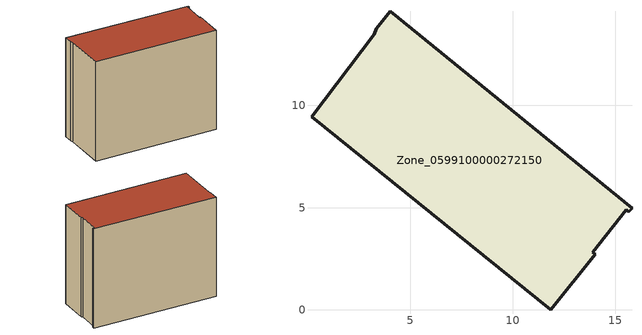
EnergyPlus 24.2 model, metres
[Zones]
Zone_0599100000272150
 floor ground (C_G): 14.03,2.72 11.86,0 0.17,9.43 3.22,13.46 3.32,13.73 4.02,14.6 15.82,4.98 15.67,4.79 15.55,4.89 13.9,2.82 z0
 wall outside (C_F): 4.02,14.6 3.32,13.73 3.22,13.46 0.17,9.43 11.86,0 14.03,2.72 13.9,2.82 15.55,4.89 15.67,4.79 15.82,4.98 4.02,14.6 z0:12.42
 roof outside (C_R): 15.82,4.98 4.02,14.6 3.32,13.73 3.22,13.46 0.17,9.43 11.86,0 14.03,2.72 13.9,2.82 15.55,4.89 15.67,4.79 z12.42
[BUILDING]
Pand.0599100000272150: North Axis=0; Terrain=City; Loads Convergence Tolerance Value=0.04; Temperature Convergence Tolerance Value=0.4; Solar Distribution=FullExterior; Maximum Number of Warmup Days=25; Minimum Number of Warmup Days=1
[Site:Location]
Rotterdam.The.Hague.AP_ZH_NLD Design_Conditions: Latitude=51.96; Longitude=4.45; Time Zone=1; Elevation=-4.5
[SITE:GROUNDTEMPERATURE:BUILDINGSURFACE]
18, 18, 18, 18, 18, 18, 18, 18, 18, 18, 18, 18
[MATERIAL] Thermal Absorptance=0.9; Solar Absorptance=0.7; Visible Absorptance=0.7
Name | Roughness | Thickness | Conductivity | Density | Specific Heat
G.TI.1946 | MediumSmooth | 0.15 | 1 | 540 | 1210
F.TI.1946 | Rough | 0.3 | 0.857143 | 1920 | 840
R.TI.1946 | MediumRough | 0.2 | 0.1 | 1500 | 1000
[CONSTRUCTION]
C_G: G.TI.1946
C_F: F.TI.1946
C_R: R.TI.1946
[ZONE]
Zone_0599100000272150: Type=1; Multiplier=1; Ceiling Height=Autocalculate; Volume=Autocalculate; Floor Area=autocalculate; Part of Total Floor Area=Yes
[ZONEINFILTRATION:DESIGNFLOWRATE]
Infil_Zone_0599100000272150: Zone or ZoneList or Space or SpaceList=Zone_0599100000272150; Schedule=AlwaysOn; Design Flow Rate Calculation Method=Flow/Area; Flow Rate per Floor Area=0.003; Constant Term Coefficient=1; Temperature Term Coefficient=0; Velocity Term Coefficient=0; Velocity Squared Term Coefficient=0
[HVACTEMPLATE:ZONE:IDEALLOADSAIRSYSTEM]
Zone_0599100000272150: Maximum Heating Supply Air Temperature=50; Minimum Cooling Supply Air Temperature=13; Maximum Heating Supply Air Humidity Ratio=0.0156; Minimum Cooling Supply Air Humidity Ratio=0.0077; Heating Limit=NoLimit; Cooling Limit=NoLimit; Dehumidification Control Type=ConstantSensibleHeatRatio; Cooling Sensible Heat Ratio=0.7; Dehumidification Setpoint=60; Humidification Control Type=None; Humidification Setpoint=30; Outdoor Air Method=None; Outdoor Air Flow Rate per Person=0.00944; Outdoor Air Flow Rate per Zone Floor Area=0; Outdoor Air Flow Rate per Zone=0; Demand Controlled Ventilation Type=None; Outdoor Air Economizer Type=NoEconomizer; Heat Recovery Type=None; Sensible Heat Recovery Effectiveness=0.7; Latent Heat Recovery Effectiveness=0.65
[ZONECONTROL:THERMOSTAT]
ThermostatControl_Zone_0599100000272150: Zone or ZoneList=Zone_0599100000272150; Control Type Schedule=DualSetpointControlType; Control 1=Thermostat_Zone_0599100000272150; Temperature Difference Between Cutout And Setpoint=0
[THERMOSTATSETPOINT:DUALSETPOINT]
Thermostat_Zone_0599100000272150: Heating Setpoint Temperature Schedule=HeatingSetpoint_Zone_0599100000272150; Cooling Setpoint Temperature Schedule=CoolingSetpoint_Zone_0599100000272150
[SCHEDULE:COMPACT]
HeatingSetpoint_Zone_0599100000272150: Through: 12/31, For: AllDays, Until: 24:00, 21
CoolingSetpoint_Zone_0599100000272150: Through: 12/31, For: AllDays, Until: 24:00, 24
DualSetpointControlType: Through: 12/31, For: AllDays, Until: 24:00, 4
AlwaysOn: Through: 12/31, For: AllDays, Until: 24:00, 1
